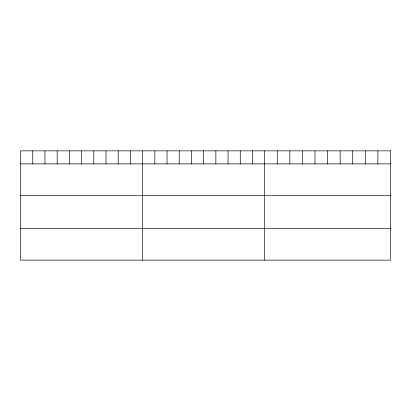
<?xml version="1.0" encoding="UTF-8"?>
<svg xmlns="http://www.w3.org/2000/svg" width="411" height="411" viewBox="0 0 411 411"><rect width="100%" height="100%" fill="white"/><g stroke="black" fill="none" stroke-linecap="round" stroke-linejoin="round"><path stroke-width="0.62" d="M20.55 163.866L390.45 163.866M20.55 195.641L390.45 195.641M20.55 228.377L390.45 228.377M377.873 150.852L377.873 163.866M365.297 150.852L365.297 163.866M352.72 150.852L352.72 163.866M340.144 150.852L340.144 163.866M327.567 150.852L327.567 163.866M314.99 150.852L314.99 163.866M302.414 150.852L302.414 163.866M289.837 150.852L289.837 163.866M277.261 150.852L277.261 163.866M264.684 150.852L264.684 260.148M252.477 150.852L252.477 163.866M240.271 150.852L240.271 163.866M228.064 150.852L228.064 163.866M215.857 150.852L215.857 163.866M203.65 150.852L203.65 163.866M191.444 150.852L191.444 163.866M179.237 150.852L179.237 163.866M167.03 150.852L167.03 163.866M154.824 150.852L154.824 163.866M142.617 150.852L142.617 260.148M130.41 150.852L130.41 163.866M118.204 150.852L118.204 163.866M105.997 150.852L105.997 163.866M93.79 150.852L93.79 163.866M81.584 150.852L81.584 163.866M69.377 150.852L69.377 163.866M57.17 150.852L57.17 163.866M44.963 150.852L44.963 163.866M32.757 150.852L32.757 163.866M390.45 150.852L20.55 150.852L20.55 260.148L390.45 260.148L390.45 150.852"/></g></svg>
